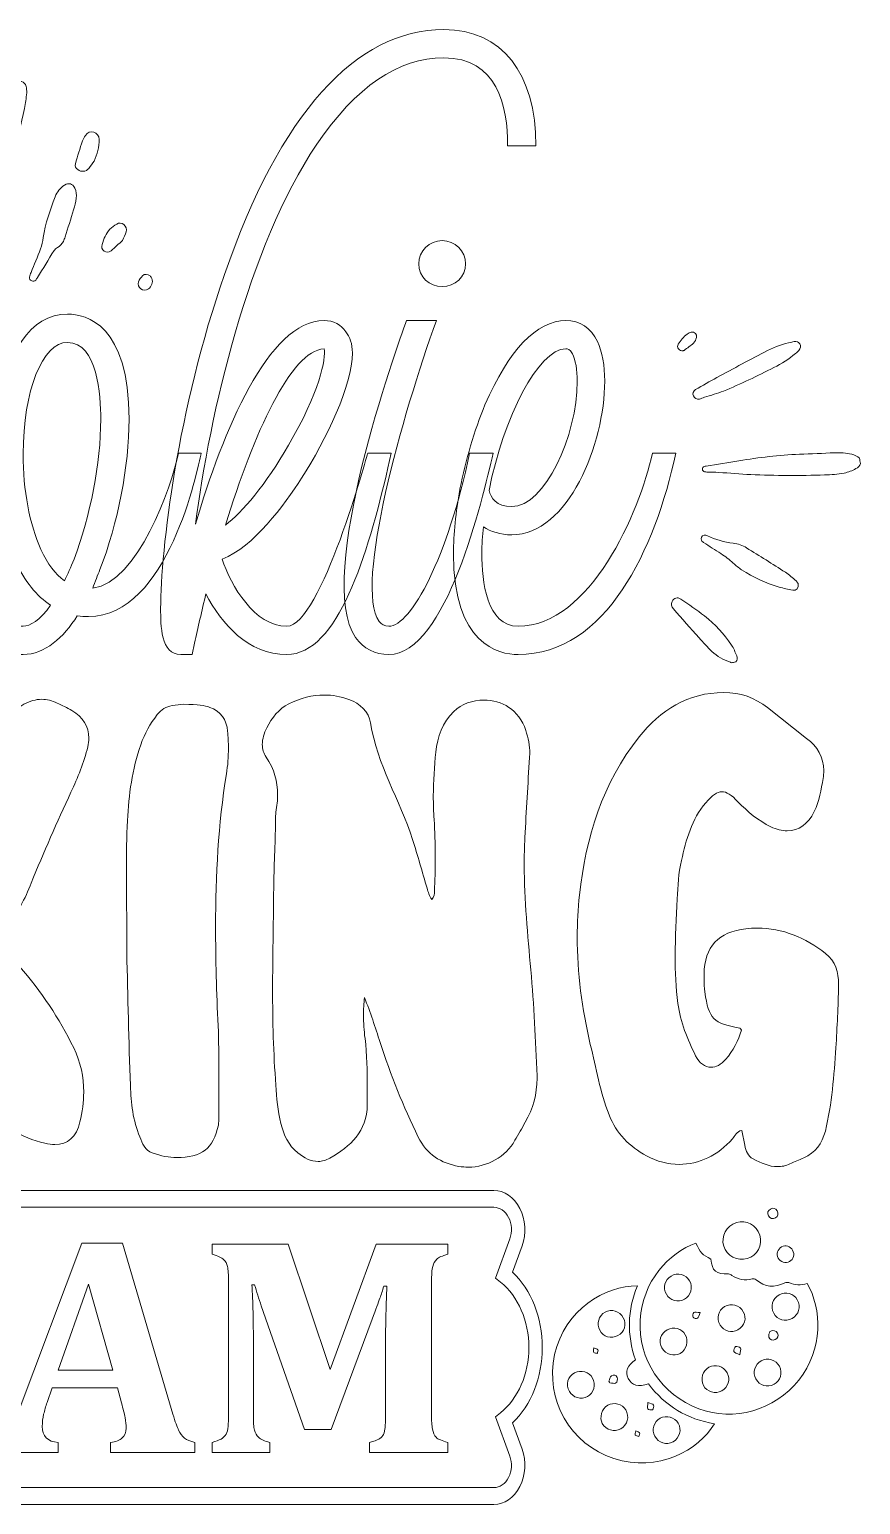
# Model space of a CAD drawing. Header units: inches. Extents: x 77 to 1003, y -951 to -129.
# Drawn here: x 540 to 1003, y -951 to -129 of the extents above; entities that cross this region are included whole.
import ezdxf

# ---------------------------------------------------------------- set-up
doc = ezdxf.new("R2010")
doc.units = ezdxf.units.IN
doc.header["$MEASUREMENT"] = 0
doc.layers.add('Layer 1', color=7, linetype='Continuous')

# ---------------------------------------------------------------- blocks, each defined once
blk = doc.blocks.new('block 4')
at = {"layer": 'Layer 1', "lineweight": 0}
for points, knots in [([(638.19, -443.59), (635.94, -453.05), (633.69, -462.5), (631.89, -471.06), (631.89, -471.06), (630.54, -477.36), (630.54, -477.36), (630.54, -477.36), (624.23, -477.36), (624.23, -477.36), (612.98, -477.36), (612.98, -461.15), (612.98, -451.7), (612.98, -419.28), (622.43, -340.49), (648.55, -265.75), (679.16, -176.61), (721.49, -129.33), (770.56, -129.33), (802.98, -129.33), (821.89, -153.65), (821.89, -194.17), (821.89, -194.17), (806.13, -194.17), (806.13, -194.17), (806.13, -171.65), (800.28, -145.09), (770.56, -145.09), (745.35, -145.09), (721.49, -161.3), (699.87, -193.27), (661.15, -250.9), (640.44, -343.64), (632.34, -404.87), (647.65, -353.1), (672.86, -291.42), (703.93, -291.42), (709.33, -291.42), (713.38, -293.67), (716.08, -297.72), (718.34, -300.42), (719.68, -304.47), (719.68, -309.43), (719.68, -327.43), (705.28, -357.6), (691.32, -379.21), (681.86, -394.07), (664.76, -417.48), (647.2, -424.23), (652.15, -439.09), (665.21, -461.6), (683.22, -461.6), (702.13, -461.6), (728.24, -365.25), (728.24, -365.25), (728.24, -365.25), (741.3, -365.25), (741.3, -365.25), (741.3, -365.25), (739.49, -373.36), (739.49, -373.36), (728.24, -421.98), (711.58, -477.36), (683.22, -477.36), (661.61, -477.36), (646.75, -460.25), (638.19, -443.59)], [0, 0, 0, 0, 1, 1, 1, 2, 2, 2, 3, 3, 3, 4, 4, 4, 5, 5, 5, 6, 6, 6, 7, 7, 7, 8, 8, 8, 9, 9, 9, 10, 10, 10, 11, 11, 11, 12, 12, 12, 13, 13, 13, 14, 14, 14, 15, 15, 15, 16, 16, 16, 17, 17, 17, 18, 18, 18, 19, 19, 19, 20, 20, 20, 21, 21, 21, 22, 22, 22, 22]), ([(756.6, -259.9), (756.6, -252.7), (762.45, -246.84), (769.65, -246.84), (776.86, -246.84), (782.71, -252.7), (782.71, -259.9), (782.71, -267.1), (776.86, -272.51), (769.65, -272.51), (762.45, -272.51), (756.6, -267.1), (756.6, -259.9)], [0, 0, 0, 0, 1, 1, 1, 2, 2, 2, 3, 3, 3, 4, 4, 4, 4]), ([(508.99, -459.35), (504.48, -450.8), (502.23, -438.64), (502.23, -423.78), (502.23, -401.27), (509.89, -352.2), (522.94, -337.79), (527.44, -310.33), (540.05, -287.81), (561.21, -287.81), (571.57, -287.81), (595.43, -293.67), (595.43, -346.34), (595.43, -372.46), (589.12, -404.42), (579.22, -430.09), (577.87, -433.24), (576.52, -436.84), (575.17, -440.44), (600.38, -437.29), (618.84, -384.16), (622.89, -365.25), (622.89, -365.25), (635.5, -365.25), (635.5, -365.25), (633.7, -374.26), (617.04, -456.2), (572.92, -456.2), (570.67, -456.2), (568.87, -456.2), (566.61, -455.75), (558.96, -467.91), (548.6, -477.36), (536.45, -477.36), (524.29, -477.36), (514.39, -471.06), (508.99, -459.35)], [0, 0, 0, 0, 1, 1, 1, 2, 2, 2, 3, 3, 3, 4, 4, 4, 5, 5, 5, 6, 6, 6, 7, 7, 7, 8, 8, 8, 9, 9, 9, 10, 10, 10, 11, 11, 11, 12, 12, 12, 12]), ([(798.02, -365.25), (792.17, -390.92), (771.91, -477.36), (739.94, -477.36), (732.29, -477.36), (725.98, -474.21), (721.48, -467.91), (698.52, -434.59), (744.44, -305.82), (749.84, -291.42), (749.84, -291.42), (766.5, -291.42), (766.5, -291.42), (747.59, -343.19), (720.58, -439.09), (734.54, -458.9), (735.89, -460.7), (737.69, -461.6), (739.94, -461.6), (752.55, -461.6), (772.81, -422.88), (784.96, -365.25), (784.96, -365.25), (798.02, -365.25), (798.02, -365.25)], [0, 0, 0, 0, 1, 1, 1, 2, 2, 2, 3, 3, 3, 4, 4, 4, 5, 5, 5, 6, 6, 6, 7, 7, 7, 8, 8, 8, 8]), ([(775.95, -421.08), (775.95, -410.28), (777.31, -398.12), (779.56, -385.51), (779.56, -385.51), (779.56, -385.51), (779.56, -385.06), (782.71, -369.31), (787.66, -352.65), (793.51, -338.24), (806.57, -308.07), (822.33, -291.42), (838.54, -291.42), (846.19, -291.42), (852.49, -295.47), (856.1, -303.12), (858.8, -308.97), (860.15, -316.18), (860.15, -325.18), (860.15, -359.85), (839.89, -410.73), (808.37, -410.73), (802.07, -410.73), (796.66, -408.93), (792.61, -406.23), (792.16, -411.18), (791.71, -416.13), (791.71, -421.08), (791.71, -436.39), (794.41, -461.6), (811.97, -461.6), (852.04, -461.6), (879.51, -398.12), (886.71, -365.25), (886.71, -365.25), (899.77, -365.25), (899.77, -365.25), (888.06, -418.83), (861.05, -477.36), (811.97, -477.36), (801.17, -477.36), (775.95, -471.96), (775.95, -421.08)], [0, 0, 0, 0, 1, 1, 1, 2, 2, 2, 3, 3, 3, 4, 4, 4, 5, 5, 5, 6, 6, 6, 7, 7, 7, 8, 8, 8, 9, 9, 9, 10, 10, 10, 11, 11, 11, 12, 12, 12, 13, 13, 13, 14, 14, 14, 14]), ([(536.45, -365.7), (536.45, -385.96), (540.05, -404.87), (546.35, -418.83), (549.96, -426.94), (554.46, -432.79), (559.41, -436.39), (561.21, -432.79), (563.01, -428.74), (564.81, -424.23), (573.82, -400.37), (579.67, -370.66), (579.67, -346.34), (579.67, -333.29), (577.87, -303.57), (561.21, -303.57), (547.25, -303.57), (536.45, -330.59), (536.45, -365.7)], [0, 0, 0, 0, 1, 1, 1, 2, 2, 2, 3, 3, 3, 4, 4, 4, 5, 5, 5, 6, 6, 6, 6]), ([(649, -405.32), (658.45, -398.12), (671.51, -382.81), (684.12, -360.75), (701.23, -331.94), (705.28, -312.13), (703.93, -307.17), (685.47, -308.07), (664.76, -354.45), (649, -405.32)], [0, 0, 0, 0, 1, 1, 1, 2, 2, 2, 3, 3, 3, 3]), ([(808.37, -394.97), (826.83, -394.97), (844.84, -355.8), (844.84, -325.18), (844.84, -318.88), (843.94, -313.48), (842.14, -309.88), (840.79, -307.17), (839.44, -307.17), (838.54, -307.17), (823.23, -307.17), (803.87, -345.44), (795.76, -385.96), (796.66, -390.02), (799.82, -394.97), (808.37, -394.97)], [0, 0, 0, 0, 1, 1, 1, 2, 2, 2, 3, 3, 3, 4, 4, 4, 5, 5, 5, 5]), ([(522.04, -451.25), (526.09, -460.7), (531.95, -461.6), (536.45, -461.6), (540.05, -461.6), (545.9, -458.45), (551.76, -449.9), (544.1, -444.95), (537.35, -436.39), (531.95, -425.58), (526.99, -414.78), (523.39, -401.27), (522.04, -386.87), (517.54, -409.38), (515.29, -435.94), (522.04, -451.25)], [0, 0, 0, 0, 1, 1, 1, 2, 2, 2, 3, 3, 3, 4, 4, 4, 5, 5, 5, 5])]:
    blk.add_open_spline(points, degree=3, knots=knots, dxfattribs=at)
blk = doc.blocks.new('block 6')
at = {"layer": 'Layer 1', "lineweight": 0}
for points, knots in [([(779, -762.4), (768.94, -760.59), (761.11, -755.84), (756.36, -746.05), (748.12, -729), (740.99, -711.53), (735.12, -693.36), (732.46, -684.97), (729.67, -676.59), (726.45, -668.34), (726.03, -671.7), (725.89, -674.91), (725.89, -678.13), (725.89, -682.46), (726.17, -686.79), (726.73, -691.12), (727.85, -700.21), (727.99, -709.15), (727.99, -718.24), (727.99, -718.24), (727.99, -728.02), (727.99, -728.02), (727.85, -742.98), (718.63, -751.22), (707.17, -757.79), (705.07, -759.05), (702.83, -759.61), (700.74, -759.61), (696.68, -759.61), (692.77, -757.65), (689.28, -754.86), (684.1, -750.66), (681.45, -744.79), (679.91, -738.5), (677.95, -731.52), (677.67, -724.25), (677.12, -717.12), (675.72, -699.37), (675.3, -681.62), (675.3, -663.73), (675.3, -645.98), (675.72, -628.09), (675.86, -610.34), (676, -597.76), (676.56, -585.32), (676.98, -572.75), (676.98, -572.75), (676.98, -568.27), (676.98, -568.27), (676.98, -568.27), (677.12, -565.06), (677.12, -565.06), (677.67, -561.7), (678.1, -558.49), (678.1, -555.41), (678.1, -548.15), (676.28, -541.16), (671.67, -534.45), (670.27, -532.36), (669.57, -529.98), (669.57, -527.46), (669.57, -524.39), (670.55, -521.17), (672.09, -518.24), (674.88, -512.65), (678.8, -507.62), (684.38, -504.82), (690.81, -501.61), (697.38, -499.93), (704.09, -499.93), (708.56, -499.93), (713.17, -500.63), (717.79, -502.45), (724.08, -504.68), (728.83, -509.15), (729.81, -515.44), (733.44, -538.65), (746.16, -558.35), (753.15, -580.29), (756.08, -589.24), (758.6, -598.46), (761.25, -607.55), (761.95, -609.64), (762.51, -611.74), (763.91, -613.84), (765.31, -612.3), (765.45, -610.62), (765.45, -608.94), (765.45, -608.94), (765.45, -606.85), (765.45, -606.85), (765.73, -600.98), (765.87, -595.11), (765.87, -589.1), (765.87, -582.53), (765.59, -575.96), (765.17, -569.25), (764.89, -564.92), (764.75, -560.59), (764.75, -556.11), (764.75, -548.01), (765.31, -539.76), (766.15, -531.66), (767.12, -523.13), (769.78, -515.3), (776.21, -509.01), (780.4, -504.96), (786.55, -502.73), (792.98, -502.73), (802.62, -502.73), (812.55, -507.9), (816.18, -519.64), (817.58, -523.83), (818.42, -528.16), (818.42, -532.5), (818.42, -532.5), (818.28, -534.73), (818.28, -534.73), (817.44, -549.68), (816.46, -564.5), (815.76, -579.31), (815.48, -584.49), (815.34, -589.52), (815.34, -594.55), (815.34, -614.12), (817.3, -633.54), (818.98, -652.97), (820.79, -672.54), (821.63, -692.24), (822.47, -711.95), (822.47, -711.95), (822.47, -713.35), (822.47, -713.35), (822.47, -722.01), (820.23, -730.26), (815.9, -737.81), (814.08, -741.16), (812.13, -744.51), (810.17, -747.87), (805, -757.09), (794.8, -762.82), (784.18, -762.82), (782.5, -762.82), (780.82, -762.68), (779, -762.4)], [0, 0, 0, 0, 1, 1, 1, 2, 2, 2, 3, 3, 3, 4, 4, 4, 5, 5, 5, 6, 6, 6, 7, 7, 7, 8, 8, 8, 9, 9, 9, 10, 10, 10, 11, 11, 11, 12, 12, 12, 13, 13, 13, 14, 14, 14, 15, 15, 15, 16, 16, 16, 17, 17, 17, 18, 18, 18, 19, 19, 19, 20, 20, 20, 21, 21, 21, 22, 22, 22, 23, 23, 23, 24, 24, 24, 25, 25, 25, 26, 26, 26, 27, 27, 27, 28, 28, 28, 29, 29, 29, 30, 30, 30, 31, 31, 31, 32, 32, 32, 33, 33, 33, 34, 34, 34, 35, 35, 35, 36, 36, 36, 37, 37, 37, 38, 38, 38, 39, 39, 39, 40, 40, 40, 41, 41, 41, 42, 42, 42, 43, 43, 43, 44, 44, 44, 45, 45, 45, 46, 46, 46, 47, 47, 47, 48, 48, 48, 48]), ([(942.68, -758.21), (939.89, -756.81), (938.63, -753.74), (938.07, -750.66), (938.07, -750.66), (936.39, -742.42), (936.39, -742.42), (933.46, -742.84), (932.76, -745.35), (931.22, -747.03), (923.4, -756.26), (912.63, -761.28), (901.59, -761.28), (895.44, -761.28), (889.29, -759.75), (883.42, -756.53), (873.92, -751.36), (866.65, -744.1), (862.6, -733.75), (857.57, -721.03), (855.33, -707.62), (852.12, -694.48), (847.51, -674.63), (844.85, -654.65), (844.85, -634.52), (844.85, -626.83), (845.27, -619.01), (846.11, -611.32), (849.6, -579.17), (858.83, -548.99), (879.23, -523.27), (891.11, -508.32), (906.48, -498.53), (926.47, -498.53), (935.55, -498.53), (943.66, -501.33), (950.79, -506.92), (950.79, -506.92), (972.45, -524.11), (972.45, -524.11), (978.46, -528.58), (982.1, -534.59), (982.1, -542), (982.1, -543.39), (981.96, -544.79), (981.68, -546.33), (980.56, -552.62), (979.72, -558.91), (976.79, -564.78), (973.29, -571.91), (968.12, -575.54), (961.69, -575.54), (958.9, -575.54), (955.82, -574.84), (952.61, -573.3), (945.48, -569.81), (939.75, -564.92), (934.3, -559.33), (930.66, -555.55), (928.01, -553.74), (925.35, -553.74), (922.7, -553.74), (920.04, -555.69), (916.41, -559.89), (908.44, -569.11), (905.51, -580.57), (902.85, -592.03), (901.17, -599.16), (900.89, -606.29), (900.47, -613.42), (899.91, -624.04), (899.36, -634.66), (899.36, -645.28), (899.36, -654.09), (899.77, -662.89), (900.89, -671.7), (902.29, -682.04), (906.2, -691.54), (910.68, -700.77), (912.77, -704.96), (915.99, -707.2), (919.34, -707.2), (922, -707.2), (924.93, -705.8), (927.45, -702.86), (931.78, -697.97), (934.44, -692.24), (936.25, -686.51), (935.55, -685.81), (935.55, -685.39), (935.28, -685.39), (920.46, -682.6), (918.22, -680.5), (915.85, -665.27), (915.57, -662.89), (915.43, -660.38), (915.43, -657.86), (915.43, -657.86), (915.43, -655.34), (915.43, -655.34), (915.71, -640.11), (923.54, -631.73), (938.77, -630.05), (940.87, -629.77), (942.96, -629.77), (945.06, -629.77), (959.18, -629.77), (971.75, -634.94), (983.08, -643.89), (988.53, -648.08), (990.34, -654.37), (990.34, -661.07), (990.34, -661.07), (990.34, -661.77), (990.34, -661.77), (990.06, -673.23), (989.5, -684.83), (988.81, -696.3), (987.69, -711.81), (986.71, -727.46), (982.94, -742.7), (981.12, -749.83), (977.48, -754.72), (970.92, -757.65), (968.4, -758.77), (965.74, -759.75), (963.23, -761), (960.85, -762.13), (958.62, -762.54), (956.38, -762.54), (951.63, -762.54), (947.16, -760.45), (942.68, -758.21)], [0, 0, 0, 0, 1, 1, 1, 2, 2, 2, 3, 3, 3, 4, 4, 4, 5, 5, 5, 6, 6, 6, 7, 7, 7, 8, 8, 8, 9, 9, 9, 10, 10, 10, 11, 11, 11, 12, 12, 12, 13, 13, 13, 14, 14, 14, 15, 15, 15, 16, 16, 16, 17, 17, 17, 18, 18, 18, 19, 19, 19, 20, 20, 20, 21, 21, 21, 22, 22, 22, 23, 23, 23, 24, 24, 24, 25, 25, 25, 26, 26, 26, 27, 27, 27, 28, 28, 28, 29, 29, 29, 30, 30, 30, 31, 31, 31, 32, 32, 32, 33, 33, 33, 34, 34, 34, 35, 35, 35, 36, 36, 36, 37, 37, 37, 38, 38, 38, 39, 39, 39, 40, 40, 40, 41, 41, 41, 42, 42, 42, 43, 43, 43, 44, 44, 44, 44]), ([(461.44, -763.94), (454.45, -762.54), (449.42, -758.77), (447.04, -751.78), (443.41, -740.88), (442.71, -729.56), (441.87, -718.38), (440.2, -695.88), (439.64, -673.37), (436.56, -651.01), (436.28, -648.5), (436.14, -645.84), (436.14, -643.19), (436.14, -639.41), (436.42, -635.5), (436.42, -631.73), (436.56, -606.71), (436.7, -581.55), (437.26, -556.39), (437.4, -544.09), (440.2, -532.08), (444.95, -520.62), (449, -510.83), (458.64, -506.5), (467.87, -506.5), (475.28, -506.5), (482.54, -509.29), (486.32, -514.05), (489.95, -518.52), (491.49, -523.27), (491.49, -528.86), (491.35, -543.95), (491.35, -559.05), (490.09, -574.14), (490.09, -574.14), (489.95, -576.66), (489.95, -576.66), (489.95, -577.78), (490.09, -578.76), (490.65, -580.15), (494.7, -574.14), (497.08, -567.71), (499.87, -561.7), (505.19, -550.24), (510.08, -538.78), (515.39, -527.32), (519.86, -517.4), (527.69, -510.41), (536.91, -505.1), (540.27, -503.28), (543.48, -502.31), (546.84, -502.31), (549.63, -502.31), (552.56, -503), (555.36, -504.4), (558.15, -505.8), (560.95, -506.92), (563.6, -508.46), (569.75, -512.23), (572.97, -517.54), (572.97, -523.97), (572.97, -525.51), (572.83, -527.04), (572.41, -528.72), (570.45, -537.52), (566.82, -545.91), (563.05, -554.02), (555.36, -570.65), (547.81, -587.56), (540.97, -604.61), (537.47, -613.28), (533.7, -621.66), (526.15, -627.67), (524.33, -629.21), (523.49, -631.03), (523.49, -632.84), (523.49, -634.24), (524.05, -635.78), (524.75, -637.32), (527.27, -642.49), (530.62, -646.82), (534.4, -651.15), (546.56, -664.85), (556.62, -679.94), (564.58, -696.44), (568.5, -704.4), (570.17, -712.65), (570.17, -721.03), (570.17, -726.49), (569.47, -732.08), (568.08, -737.67), (566.12, -746.05), (561.37, -750.25), (554.1, -750.25), (552.42, -750.25), (550.61, -749.97), (548.51, -749.55), (535.37, -746.33), (524.19, -740.04), (517.34, -727.74), (508.26, -711.95), (499.18, -696.16), (490.23, -680.36), (490.23, -680.36), (488, -676.73), (488, -676.73), (487.44, -679.66), (487.16, -682.46), (487.16, -685.25), (487.16, -688.33), (487.44, -691.26), (487.86, -694.2), (489.95, -709.15), (491.77, -724.11), (492.19, -739.34), (492.19, -739.34), (492.19, -739.9), (492.19, -739.9), (492.19, -752.9), (478.77, -764.36), (465.77, -764.36), (464.38, -764.36), (462.84, -764.22), (461.44, -763.94)], [0, 0, 0, 0, 1, 1, 1, 2, 2, 2, 3, 3, 3, 4, 4, 4, 5, 5, 5, 6, 6, 6, 7, 7, 7, 8, 8, 8, 9, 9, 9, 10, 10, 10, 11, 11, 11, 12, 12, 12, 13, 13, 13, 14, 14, 14, 15, 15, 15, 16, 16, 16, 17, 17, 17, 18, 18, 18, 19, 19, 19, 20, 20, 20, 21, 21, 21, 22, 22, 22, 23, 23, 23, 24, 24, 24, 25, 25, 25, 26, 26, 26, 27, 27, 27, 28, 28, 28, 29, 29, 29, 30, 30, 30, 31, 31, 31, 32, 32, 32, 33, 33, 33, 34, 34, 34, 35, 35, 35, 36, 36, 36, 37, 37, 37, 38, 38, 38, 39, 39, 39, 40, 40, 40, 41, 41, 41, 41]), ([(608.21, -754.86), (604.43, -753.46), (602.76, -749.55), (601.36, -745.91), (597.58, -736.83), (596.47, -727.04), (596.19, -717.4), (595.21, -692.52), (594.79, -667.64), (594.09, -643.47), (594.09, -643.47), (593.95, -597.48), (593.95, -597.48), (593.95, -588.26), (594.09, -579.03), (594.51, -569.81), (595.21, -555.41), (597.16, -541.3), (601.92, -527.6), (604.15, -521.45), (607.09, -515.86), (611.14, -510.83), (613.38, -508.04), (616.03, -506.36), (619.39, -505.8), (621.62, -505.38), (623.72, -505.1), (625.82, -505.1), (634.06, -505.1), (637.27, -505.66), (640.35, -506.78), (646.36, -508.88), (649.71, -513.63), (650.27, -520.06), (650.55, -523.13), (650.69, -526.35), (650.69, -529.42), (650.69, -534.31), (650.41, -539.2), (649.57, -543.81), (645.1, -572.05), (643.56, -600.42), (643.56, -628.79), (643.56, -647.24), (644.12, -665.69), (644.96, -684.14), (645.38, -692.52), (645.38, -701.05), (645.38, -709.43), (645.38, -709.43), (645.38, -734.87), (645.38, -734.87), (645.38, -736.41), (645.38, -738.09), (645.1, -739.48), (642.31, -752.48), (635.88, -757.51), (621.76, -757.51), (617.85, -757.51), (613.24, -756.53), (608.21, -754.86)], [0, 0, 0, 0, 1, 1, 1, 2, 2, 2, 3, 3, 3, 4, 4, 4, 5, 5, 5, 6, 6, 6, 7, 7, 7, 8, 8, 8, 9, 9, 9, 10, 10, 10, 11, 11, 11, 12, 12, 12, 13, 13, 13, 14, 14, 14, 15, 15, 15, 16, 16, 16, 17, 17, 17, 18, 18, 18, 19, 19, 19, 20, 20, 20, 20])]:
    blk.add_open_spline(points, degree=3, knots=knots, dxfattribs=at)
blk = doc.blocks.new('block 7')
at = {"layer": 'Layer 1', "lineweight": 0}
blk.add_lwpolyline([(555.86, -875.82), (586.44, -875.82), (572.85, -827.99), (555.86, -875.82)], dxfattribs=at)
for points, knots in [([(342.1, -921.7), (342.1, -921.7), (342.1, -916.09), (342.1, -916.09), (344.48, -915.7), (346.36, -915.17), (347.75, -914.52), (349.13, -913.87), (350.17, -912.95), (350.85, -911.76), (351.53, -910.57), (351.95, -909.05), (352.12, -907.21), (352.29, -905.37), (352.38, -903.09), (352.38, -900.38), (352.38, -900.38), (352.38, -815.67), (352.38, -815.67), (352.38, -815.67), (345.49, -815.67), (345.49, -815.67), (342.1, -815.67), (339.49, -816.07), (337.68, -816.86), (335.86, -817.65), (334.29, -818.9), (332.96, -820.6), (331.63, -822.3), (330.49, -824.58), (329.52, -827.44), (328.56, -830.3), (327.77, -833), (327.14, -835.55), (327.14, -835.55), (315.5, -835.55), (315.5, -835.55), (315.5, -835.55), (315.5, -805.73), (315.5, -805.73), (315.5, -805.73), (415.5, -805.73), (415.5, -805.73), (415.5, -805.73), (415.5, -835.55), (415.5, -835.55), (415.5, -835.55), (403.86, -835.55), (403.86, -835.55), (402.79, -831.7), (401.94, -828.87), (401.31, -827.05), (400.69, -825.24), (400, -823.7), (399.23, -822.42), (398.47, -821.15), (397.66, -820.09), (396.81, -819.24), (395.96, -818.39), (395.05, -817.71), (394.09, -817.2), (393.13, -816.69), (391.93, -816.31), (390.48, -816.05), (389.04, -815.8), (387.15, -815.67), (384.83, -815.67), (384.83, -815.67), (378.71, -815.67), (378.71, -815.67), (378.71, -815.67), (378.71, -900.38), (378.71, -900.38), (378.71, -903.38), (378.8, -905.66), (378.97, -907.21), (379.14, -908.77), (379.45, -910.03), (379.9, -910.99), (380.36, -911.96), (380.91, -912.74), (381.56, -913.33), (382.21, -913.93), (383.12, -914.46), (384.28, -914.94), (385.44, -915.43), (387.01, -915.81), (389, -916.09), (389, -916.09), (389, -921.7), (389, -921.7), (389, -921.7), (342.1, -921.7), (342.1, -921.7)], [0, 0, 0, 0, 1, 1, 1, 2, 2, 2, 3, 3, 3, 4, 4, 4, 5, 5, 5, 6, 6, 6, 7, 7, 7, 8, 8, 8, 9, 9, 9, 10, 10, 10, 11, 11, 11, 12, 12, 12, 13, 13, 13, 14, 14, 14, 15, 15, 15, 16, 16, 16, 17, 17, 17, 18, 18, 18, 19, 19, 19, 20, 20, 20, 21, 21, 21, 22, 22, 22, 23, 23, 23, 24, 24, 24, 25, 25, 25, 26, 26, 26, 27, 27, 27, 28, 28, 28, 29, 29, 29, 30, 30, 30, 31, 31, 31, 31]), ([(513.55, -805.73), (513.55, -805.73), (513.55, -832.75), (513.55, -832.75), (513.55, -832.75), (501.91, -832.75), (501.91, -832.75), (500.04, -827.37), (498.45, -823.73), (497.15, -821.83), (495.85, -819.93), (494.29, -818.43), (492.48, -817.33), (490.66, -816.22), (487.58, -815.67), (483.22, -815.67), (483.22, -815.67), (464.69, -815.67), (464.69, -815.67), (464.69, -815.67), (464.69, -856.45), (464.69, -856.45), (464.69, -856.45), (475.91, -856.45), (475.91, -856.45), (478.4, -856.45), (480.35, -856.1), (481.77, -855.39), (483.19, -854.68), (484.36, -853.51), (485.3, -851.86), (486.23, -850.22), (487.12, -847.67), (487.97, -844.22), (487.97, -844.22), (497.57, -844.22), (497.57, -844.22), (497.57, -844.22), (497.57, -878.71), (497.57, -878.71), (497.57, -878.71), (487.97, -878.71), (487.97, -878.71), (487.18, -875.43), (486.3, -872.92), (485.34, -871.19), (484.38, -869.46), (483.23, -868.23), (481.9, -867.49), (480.57, -866.76), (478.57, -866.39), (475.91, -866.39), (475.91, -866.39), (464.69, -866.39), (464.69, -866.39), (464.69, -866.39), (464.69, -911.76), (464.69, -911.76), (464.69, -911.76), (483.13, -911.76), (483.13, -911.76), (485.11, -911.76), (486.78, -911.63), (488.14, -911.38), (489.5, -911.12), (490.72, -910.68), (491.8, -910.06), (492.87, -909.44), (493.9, -908.59), (494.9, -907.51), (495.89, -906.44), (496.77, -905.27), (497.53, -904.03), (498.3, -902.78), (499.1, -901.14), (499.95, -899.1), (500.8, -897.06), (501.74, -894.26), (502.76, -890.69), (502.76, -890.69), (514.4, -890.69), (514.4, -890.69), (514.4, -890.69), (512.78, -921.7), (512.78, -921.7), (512.78, -921.7), (429.27, -921.7), (429.27, -921.7), (429.27, -921.7), (429.27, -916.09), (429.27, -916.09), (431.36, -915.53), (433.02, -914.92), (434.23, -914.27), (435.45, -913.62), (436.36, -912.71), (436.95, -911.55), (437.55, -910.39), (437.93, -908.91), (438.1, -907.13), (438.27, -905.34), (438.36, -903.09), (438.36, -900.38), (438.36, -900.38), (438.36, -827.14), (438.36, -827.14), (438.36, -824.48), (438.28, -822.24), (438.14, -820.43), (438, -818.61), (437.63, -817.14), (437.04, -816.01), (436.44, -814.88), (435.54, -813.96), (434.32, -813.25), (433.1, -812.54), (431.42, -811.9), (429.27, -811.34), (429.27, -811.34), (429.27, -805.73), (429.27, -805.73), (429.27, -805.73), (513.55, -805.73), (513.55, -805.73)], [0, 0, 0, 0, 1, 1, 1, 2, 2, 2, 3, 3, 3, 4, 4, 4, 5, 5, 5, 6, 6, 6, 7, 7, 7, 8, 8, 8, 9, 9, 9, 10, 10, 10, 11, 11, 11, 12, 12, 12, 13, 13, 13, 14, 14, 14, 15, 15, 15, 16, 16, 16, 17, 17, 17, 18, 18, 18, 19, 19, 19, 20, 20, 20, 21, 21, 21, 22, 22, 22, 23, 23, 23, 24, 24, 24, 25, 25, 25, 26, 26, 26, 27, 27, 27, 28, 28, 28, 29, 29, 29, 30, 30, 30, 31, 31, 31, 32, 32, 32, 33, 33, 33, 34, 34, 34, 35, 35, 35, 36, 36, 36, 37, 37, 37, 38, 38, 38, 39, 39, 39, 40, 40, 40, 41, 41, 41, 41]), ([(588.91, -885.76), (588.91, -885.76), (552.63, -885.76), (552.63, -885.76), (552.63, -885.76), (549.82, -893.83), (549.82, -893.83), (549.03, -896.1), (548.38, -898.29), (547.87, -900.42), (547.36, -902.54), (547.11, -904.79), (547.11, -907.17), (547.11, -912.72), (550.05, -915.7), (555.94, -916.09), (555.94, -916.09), (555.94, -921.7), (555.94, -921.7), (555.94, -921.7), (519.66, -921.7), (519.66, -921.7), (519.66, -921.7), (519.66, -916.09), (519.66, -916.09), (521.76, -915.87), (523.6, -915.13), (525.19, -913.88), (526.77, -912.64), (528.22, -910.94), (529.52, -908.79), (530.82, -906.63), (532.21, -903.55), (533.68, -899.53), (533.68, -899.53), (569.11, -805.13), (569.11, -805.13), (569.11, -805.13), (591.8, -805.13), (591.8, -805.13), (591.8, -805.13), (619.83, -900.29), (619.83, -900.29), (621.08, -904.54), (622.13, -907.55), (622.97, -909.34), (623.83, -911.12), (624.93, -912.57), (626.29, -913.67), (627.65, -914.78), (629.54, -915.58), (631.98, -916.09), (631.98, -916.09), (631.98, -921.7), (631.98, -921.7), (631.98, -921.7), (585.08, -921.7), (585.08, -921.7), (585.08, -921.7), (585.08, -916.09), (585.08, -916.09), (588.03, -915.75), (590.21, -914.93), (591.62, -913.63), (593.04, -912.33), (593.75, -910.49), (593.75, -908.11), (593.75, -906.35), (593.55, -904.4), (593.15, -902.24), (592.76, -900.09), (592.1, -897.37), (591.2, -894.09), (591.2, -894.09), (588.91, -885.76), (588.91, -885.76)], [0, 0, 0, 0, 1, 1, 1, 2, 2, 2, 3, 3, 3, 4, 4, 4, 5, 5, 5, 6, 6, 6, 7, 7, 7, 8, 8, 8, 9, 9, 9, 10, 10, 10, 11, 11, 11, 12, 12, 12, 13, 13, 13, 14, 14, 14, 15, 15, 15, 16, 16, 16, 17, 17, 17, 18, 18, 18, 19, 19, 19, 20, 20, 20, 21, 21, 21, 22, 22, 22, 23, 23, 23, 24, 24, 24, 25, 25, 25, 25]), ([(772.76, -811.34), (769.76, -812.18), (767.72, -813.11), (766.64, -814.1), (765.57, -815.09), (764.82, -816.42), (764.39, -818.09), (763.97, -819.76), (763.75, -822.72), (763.75, -826.97), (763.75, -826.97), (763.75, -900.46), (763.75, -900.46), (763.75, -903.92), (763.93, -906.65), (764.27, -908.66), (764.61, -910.67), (765.3, -912.2), (766.35, -913.25), (767.39, -914.3), (769.53, -915.24), (772.76, -916.09), (772.76, -916.09), (772.76, -921.7), (772.76, -921.7), (772.76, -921.7), (729.17, -921.7), (729.17, -921.7), (729.17, -921.7), (729.17, -916.09), (729.17, -916.09), (731.67, -915.41), (733.4, -914.82), (734.36, -914.31), (735.32, -913.8), (736.07, -913.13), (736.61, -912.31), (737.15, -911.49), (737.55, -910.25), (737.8, -908.57), (738.05, -906.9), (738.18, -904.14), (738.18, -900.29), (738.18, -900.29), (738.18, -858.66), (738.18, -858.66), (738.18, -854.07), (738.27, -848.66), (738.44, -842.43), (738.61, -836.2), (738.78, -831.78), (738.95, -829.18), (738.95, -829.18), (737.16, -829.18), (737.16, -829.18), (736.48, -831.44), (735.76, -833.67), (735, -835.85), (734.23, -838.03), (732.8, -841.92), (730.71, -847.53), (730.71, -847.53), (707.94, -908.87), (707.94, -908.87), (707.94, -908.87), (692.98, -908.87), (692.98, -908.87), (692.98, -908.87), (669.02, -839.97), (669.02, -839.97), (667.61, -836.06), (666.36, -832.18), (665.29, -828.33), (665.29, -828.33), (663.76, -828.33), (663.76, -828.33), (664.32, -837.67), (664.61, -848.72), (664.61, -861.46), (664.61, -861.46), (664.61, -900.54), (664.61, -900.54), (664.61, -904.74), (664.8, -907.65), (665.2, -909.29), (665.6, -910.94), (666.39, -912.3), (667.58, -913.37), (668.77, -914.45), (670.84, -915.36), (673.78, -916.09), (673.78, -916.09), (673.78, -921.7), (673.78, -921.7), (673.78, -921.7), (641.67, -921.7), (641.67, -921.7), (641.67, -921.7), (641.67, -916.09), (641.67, -916.09), (643.76, -915.53), (645.42, -914.9), (646.64, -914.22), (647.85, -913.54), (648.77, -912.64), (649.4, -911.5), (650.02, -910.37), (650.4, -908.93), (650.55, -907.17), (650.69, -905.42), (650.76, -903.18), (650.76, -900.46), (650.76, -900.46), (650.76, -826.97), (650.76, -826.97), (650.76, -822.66), (650.57, -819.72), (650.21, -818.13), (649.84, -816.55), (649.11, -815.25), (648.04, -814.23), (646.96, -813.2), (644.84, -812.24), (641.67, -811.34), (641.67, -811.34), (641.67, -805.73), (641.67, -805.73), (641.67, -805.73), (683.89, -805.73), (683.89, -805.73), (683.89, -805.73), (707.43, -875.48), (707.43, -875.48), (707.43, -875.48), (732.92, -805.73), (732.92, -805.73), (732.92, -805.73), (772.76, -805.73), (772.76, -805.73), (772.76, -805.73), (772.76, -811.34), (772.76, -811.34)], [0, 0, 0, 0, 1, 1, 1, 2, 2, 2, 3, 3, 3, 4, 4, 4, 5, 5, 5, 6, 6, 6, 7, 7, 7, 8, 8, 8, 9, 9, 9, 10, 10, 10, 11, 11, 11, 12, 12, 12, 13, 13, 13, 14, 14, 14, 15, 15, 15, 16, 16, 16, 17, 17, 17, 18, 18, 18, 19, 19, 19, 20, 20, 20, 21, 21, 21, 22, 22, 22, 23, 23, 23, 24, 24, 24, 25, 25, 25, 26, 26, 26, 27, 27, 27, 28, 28, 28, 29, 29, 29, 30, 30, 30, 31, 31, 31, 32, 32, 32, 33, 33, 33, 34, 34, 34, 35, 35, 35, 36, 36, 36, 37, 37, 37, 38, 38, 38, 39, 39, 39, 40, 40, 40, 41, 41, 41, 42, 42, 42, 43, 43, 43, 44, 44, 44, 45, 45, 45, 46, 46, 46, 47, 47, 47, 47])]:
    blk.add_open_spline(points, degree=3, knots=knots, dxfattribs=at)
blk = doc.blocks.new('block 9')
at = {"layer": 'Layer 1', "lineweight": 0}
for points, knots in [([(798.41, -950.67), (798.41, -950.67), (292.91, -950.67), (292.91, -950.67), (287.18, -950.67), (281.85, -947.09), (278.63, -941.11), (275.41, -935.12), (274.76, -927.53), (276.87, -920.81), (276.87, -920.81), (281.85, -905.01), (281.85, -905.01), (271.57, -895.06), (265.52, -879.7), (265.52, -863.21), (265.52, -846.72), (271.57, -831.37), (281.85, -821.42), (281.85, -821.42), (276.87, -805.62), (276.87, -805.62), (274.76, -798.89), (275.41, -791.31), (278.63, -785.32), (281.85, -779.34), (287.18, -775.76), (292.91, -775.76), (292.91, -775.76), (798.41, -775.76), (798.41, -775.76), (804.3, -775.76), (809.72, -779.5), (812.92, -785.76), (816.11, -792.02), (816.56, -799.8), (814.12, -806.58), (814.12, -806.58), (808.84, -821.23), (808.84, -821.23), (819.25, -831.17), (825.38, -846.58), (825.38, -863.21), (825.38, -879.85), (819.25, -895.26), (808.84, -905.2), (808.84, -905.2), (814.12, -919.85), (814.12, -919.85), (816.56, -926.63), (816.11, -934.41), (812.92, -940.67), (809.72, -946.93), (804.3, -950.67), (798.41, -950.67)], [0, 0, 0, 0, 1, 1, 1, 2, 2, 2, 3, 3, 3, 4, 4, 4, 5, 5, 5, 6, 6, 6, 7, 7, 7, 8, 8, 8, 9, 9, 9, 10, 10, 10, 11, 11, 11, 12, 12, 12, 13, 13, 13, 14, 14, 14, 15, 15, 15, 16, 16, 16, 17, 17, 17, 18, 18, 18, 18]), ([(292.91, -785.19), (289.61, -785.19), (286.66, -787.17), (284.81, -790.61), (282.95, -794.06), (282.59, -798.26), (283.81, -802.13), (283.81, -802.13), (291, -824.95), (291, -824.95), (291, -824.95), (288.45, -827.06), (288.45, -827.06), (278.77, -835.09), (272.98, -848.61), (272.98, -863.21), (272.98, -877.81), (278.77, -891.33), (288.45, -899.37), (288.45, -899.37), (291, -901.48), (291, -901.48), (291, -901.48), (283.81, -924.3), (283.81, -924.3), (282.59, -928.17), (282.95, -932.37), (284.81, -935.81), (286.66, -939.26), (289.61, -941.24), (292.91, -941.24), (292.91, -941.24), (798.41, -941.24), (798.41, -941.24), (801.8, -941.24), (804.8, -939.17), (806.64, -935.57), (808.48, -931.96), (808.73, -927.65), (807.32, -923.75), (807.32, -923.75), (799.43, -901.82), (799.43, -901.82), (799.43, -901.82), (802.14, -899.61), (802.14, -899.61), (812.02, -891.6), (817.91, -878), (817.91, -863.21), (817.91, -848.43), (812.02, -834.82), (802.14, -826.81), (802.14, -826.81), (799.43, -824.61), (799.43, -824.61), (799.43, -824.61), (807.32, -802.68), (807.32, -802.68), (808.73, -798.77), (808.48, -794.47), (806.64, -790.86), (804.8, -787.26), (801.8, -785.19), (798.41, -785.19), (798.41, -785.19), (292.91, -785.19), (292.91, -785.19)], [0, 0, 0, 0, 1, 1, 1, 2, 2, 2, 3, 3, 3, 4, 4, 4, 5, 5, 5, 6, 6, 6, 7, 7, 7, 8, 8, 8, 9, 9, 9, 10, 10, 10, 11, 11, 11, 12, 12, 12, 13, 13, 13, 14, 14, 14, 15, 15, 15, 16, 16, 16, 17, 17, 17, 18, 18, 18, 19, 19, 19, 20, 20, 20, 21, 21, 21, 22, 22, 22, 22])]:
    blk.add_open_spline(points, degree=3, knots=knots, dxfattribs=at)
blk = doc.blocks.new('block 8')
at = {"layer": 'Layer 1'}
blk.add_blockref('block 9', (0, 0), dxfattribs=at)
blk = doc.blocks.new('block 11')
at = {"layer": 'Layer 1', "lineweight": 0}
for points, knots in [([(972.76, -827.58), (981.13, -841.77), (981.84, -864.23), (968.19, -881.35), (954.72, -898.26), (931.98, -904.73), (912.45, -897.34), (891.65, -889.47), (878.67, -869.79), (879.91, -847.97), (881.14, -826.29), (895.81, -810.59), (910.83, -805.06), (913.3, -810.36), (914.61, -811.75), (919.3, -814.05), (919.75, -820.48), (922.22, -822.54), (929.05, -822.29), (929.65, -822.27), (930.32, -822.73), (930.87, -823.09), (934.36, -825.41), (938.09, -826.04), (942.17, -825.03), (942.84, -824.86), (943.84, -825.12), (944.39, -825.56), (949.42, -829.62), (954.61, -830.17), (960.36, -827.25), (961, -826.93), (962, -826.88), (962.66, -827.14), (965.95, -828.42), (969.24, -828.83), (972.76, -827.58)], [0, 0, 0, 0, 1, 1, 1, 2, 2, 2, 3, 3, 3, 4, 4, 4, 5, 5, 5, 6, 6, 6, 7, 7, 7, 8, 8, 8, 9, 9, 9, 10, 10, 10, 11, 11, 11, 12, 12, 12, 12]), ([(894.45, -833.57), (896.46, -837.1), (900.98, -838.38), (904.51, -836.4), (908.09, -834.4), (909.44, -829.61), (907.39, -826.13), (905.27, -822.52), (900.74, -821.36), (897.08, -823.49), (893.54, -825.55), (892.39, -829.95), (894.45, -833.57)], [0, 0, 0, 0, 1, 1, 1, 2, 2, 2, 3, 3, 3, 4, 4, 4, 4]), ([(954.21, -844.12), (956.26, -847.85), (960.68, -849.14), (964.42, -847.09), (968.23, -845.01), (969.44, -840.62), (967.29, -836.67), (965.39, -833.2), (960.8, -831.96), (957.18, -833.94), (953.45, -835.98), (952.17, -840.4), (954.21, -844.12)], [0, 0, 0, 0, 1, 1, 1, 2, 2, 2, 3, 3, 3, 4, 4, 4, 4]), ([(913.27, -843.79), (911.6, -843.72), (910.33, -843.3), (909.8, -843.75), (909.24, -844.22), (909.02, -845.71), (909.37, -846.41), (909.62, -846.93), (911.28, -847.34), (911.81, -847), (912.47, -846.59), (912.62, -845.35), (913.27, -843.79)], [0, 0, 0, 0, 1, 1, 1, 2, 2, 2, 3, 3, 3, 4, 4, 4, 4]), ([(934.21, -853.39), (938.06, -851.16), (939.35, -846.94), (937.28, -843.3), (935.16, -839.56), (930.5, -838.28), (926.87, -840.44), (923.32, -842.55), (922.23, -847.08), (924.4, -850.74), (926.46, -854.22), (930.77, -855.38), (934.21, -853.39)], [0, 0, 0, 0, 1, 1, 1, 2, 2, 2, 3, 3, 3, 4, 4, 4, 4]), ([(894.94, -853.37), (891.18, -855.44), (889.9, -859.8), (891.98, -863.49), (894.02, -867.1), (898.7, -868.48), (902.2, -866.5), (905.7, -864.52), (906.99, -859.75), (904.99, -856.19), (903.02, -852.68), (898.5, -851.41), (894.94, -853.37)], [0, 0, 0, 0, 1, 1, 1, 2, 2, 2, 3, 3, 3, 4, 4, 4, 4]), ([(951.97, -854.26), (951.83, -855.12), (951.2, -856.47), (951.53, -857.52), (952.02, -859.04), (953.47, -859.64), (955.09, -858.8), (956.54, -858.04), (956.99, -856.81), (956.33, -855.33), (955.59, -853.71), (954.26, -853.43), (951.97, -854.26)], [0, 0, 0, 0, 1, 1, 1, 2, 2, 2, 3, 3, 3, 4, 4, 4, 4]), ([(935.32, -867.33), (935.57, -865.51), (936.15, -864.21), (935.73, -863.6), (935.27, -862.93), (933.62, -862.4), (932.98, -862.73), (932.31, -863.08), (931.75, -864.71), (932.02, -865.47), (932.27, -866.17), (933.67, -866.46), (935.32, -867.33)], [0, 0, 0, 0, 1, 1, 1, 2, 2, 2, 3, 3, 3, 4, 4, 4, 4]), ([(954.37, -883.72), (957.97, -881.74), (959.3, -877.35), (957.4, -873.71), (955.53, -870.13), (950.72, -868.7), (947.18, -870.69), (943.63, -872.67), (942.31, -877.16), (944.24, -880.72), (946.27, -884.49), (950.64, -885.78), (954.37, -883.72)], [0, 0, 0, 0, 1, 1, 1, 2, 2, 2, 3, 3, 3, 4, 4, 4, 4]), ([(928.26, -877.36), (926.24, -873.64), (921.7, -872.27), (918.1, -874.28), (914.6, -876.24), (913.25, -880.8), (915.1, -884.37), (916.97, -887.97), (921.72, -889.35), (925.32, -887.34), (928.96, -885.3), (930.23, -880.98), (928.26, -877.36)], [0, 0, 0, 0, 1, 1, 1, 2, 2, 2, 3, 3, 3, 4, 4, 4, 4])]:
    blk.add_open_spline(points, degree=3, knots=knots, dxfattribs=at)
blk = doc.blocks.new('block 12')
at = {"layer": 'Layer 1', "lineweight": 0}
for points, knots in [([(878.33, -828.88), (872.77, -842.5), (872.41, -856.25), (877.27, -870.04), (872.76, -873.1), (871.38, -876.8), (873.25, -880.47), (875.32, -884.51), (878.92, -885.48), (884.44, -883.49), (893.77, -895.72), (905.99, -903.19), (921.23, -905.68), (912.6, -920.37), (889.68, -933.02), (865.22, -925.11), (841.02, -917.28), (826.72, -892.28), (832.28, -867.2), (837.83, -842.14), (860.49, -828.71), (878.33, -828.88)], [0, 0, 0, 0, 1, 1, 1, 2, 2, 2, 3, 3, 3, 4, 4, 4, 5, 5, 5, 6, 6, 6, 7, 7, 7, 7]), ([(867.52, -856.6), (871.16, -854.59), (872.46, -850.22), (870.48, -846.64), (868.44, -842.92), (863.93, -841.56), (860.31, -843.56), (856.81, -845.49), (855.45, -850.1), (857.34, -853.63), (859.29, -857.3), (863.85, -858.63), (867.52, -856.6)], [0, 0, 0, 0, 1, 1, 1, 2, 2, 2, 3, 3, 3, 4, 4, 4, 4]), ([(854.02, -863.52), (854.03, -864.68), (853.78, -865.59), (854.12, -866), (854.47, -866.42), (855.4, -866.36), (856.08, -866.52), (856.19, -865.82), (856.61, -864.97), (856.34, -864.49), (856.08, -864.02), (855.12, -863.94), (854.02, -863.52)], [0, 0, 0, 0, 1, 1, 1, 2, 2, 2, 3, 3, 3, 4, 4, 4, 4]), ([(840.48, -887.71), (842.38, -891.14), (847.13, -892.49), (850.53, -890.57), (854.03, -888.59), (855.34, -883.88), (853.39, -880.29), (851.48, -876.76), (846.95, -875.45), (843.35, -877.38), (839.51, -879.45), (838.31, -883.77), (840.48, -887.71)], [0, 0, 0, 0, 1, 1, 1, 2, 2, 2, 3, 3, 3, 4, 4, 4, 4]), ([(862.51, -882.02), (862.69, -882.33), (862.87, -882.63), (863.04, -882.94), (864.19, -883.01), (865.64, -883.52), (866.38, -883.01), (867.05, -882.55), (867.4, -880.82), (867.09, -879.91), (866.6, -878.46), (864.97, -878.21), (863.85, -879.08), (863.1, -879.67), (862.94, -881.01), (862.51, -882.02)], [0, 0, 0, 0, 1, 1, 1, 2, 2, 2, 3, 3, 3, 4, 4, 4, 5, 5, 5, 5]), ([(869.04, -908.51), (872.85, -906.4), (874.1, -901.71), (871.86, -897.88), (870.02, -894.71), (865.17, -893.51), (861.81, -895.39), (858.5, -897.25), (856.98, -902.39), (858.8, -905.55), (860.92, -909.22), (865.42, -910.52), (869.04, -908.51)], [0, 0, 0, 0, 1, 1, 1, 2, 2, 2, 3, 3, 3, 4, 4, 4, 4]), ([(884.2, -893.86), (884.08, -895.47), (883.62, -896.72), (884.06, -897.32), (884.48, -897.9), (886.09, -898.26), (886.68, -897.9), (887.26, -897.54), (887.66, -895.94), (887.33, -895.3), (887, -894.64), (885.68, -894.49), (884.2, -893.86)], [0, 0, 0, 0, 1, 1, 1, 2, 2, 2, 3, 3, 3, 4, 4, 4, 4]), ([(898.19, -915.68), (901.85, -913.65), (903.17, -909.02), (901.11, -905.46), (899.13, -902.02), (894.45, -900.72), (890.97, -902.64), (887.45, -904.57), (886.13, -909.12), (888.05, -912.68), (890.09, -916.45), (894.47, -917.74), (898.19, -915.68)], [0, 0, 0, 0, 1, 1, 1, 2, 2, 2, 3, 3, 3, 4, 4, 4, 4]), ([(877.39, -909.57), (877.25, -910.72), (876.88, -911.59), (877.17, -912.03), (877.47, -912.5), (878.4, -912.56), (879.05, -912.8), (879.26, -912.13), (879.77, -911.34), (879.57, -910.83), (879.38, -910.34), (878.44, -910.14), (877.39, -909.57)], [0, 0, 0, 0, 1, 1, 1, 2, 2, 2, 3, 3, 3, 4, 4, 4, 4])]:
    blk.add_open_spline(points, degree=3, knots=knots, dxfattribs=at)
blk = doc.blocks.new('block 13')
at = {"layer": 'Layer 1', "lineweight": 0}
blk.add_open_spline([(945.64, -798.74), (948.4, -803.81), (946.49, -810.3), (941.45, -812.97), (936.39, -815.65), (929.83, -813.69), (927.17, -808.71), (924.45, -803.61), (926.38, -797.26), (931.48, -794.5), (936.66, -791.71), (942.81, -793.55), (945.64, -798.74)], degree=3, knots=[0, 0, 0, 0, 1, 1, 1, 2, 2, 2, 3, 3, 3, 4, 4, 4, 4], dxfattribs=at)
blk = doc.blocks.new('block 14')
at = {"layer": 'Layer 1', "lineweight": 0}
blk.add_open_spline([(964.75, -809.09), (965.99, -811.35), (965.25, -814.09), (963.07, -815.35), (960.87, -816.62), (957.86, -815.72), (956.66, -813.43), (955.5, -811.21), (956.36, -808.44), (958.58, -807.25), (960.86, -806.02), (963.49, -806.81), (964.75, -809.09)], degree=3, knots=[0, 0, 0, 0, 1, 1, 1, 2, 2, 2, 3, 3, 3, 4, 4, 4, 4], dxfattribs=at)
blk = doc.blocks.new('block 15')
at = {"layer": 'Layer 1', "lineweight": 0}
blk.add_open_spline([(956.14, -787.11), (956.92, -788.72), (956.64, -790.04), (955.2, -790.99), (953.83, -791.9), (951.97, -791.38), (951.25, -789.9), (950.49, -788.34), (950.86, -787.01), (952.38, -786.15), (953.91, -785.28), (955.18, -785.75), (956.14, -787.11)], degree=3, knots=[0, 0, 0, 0, 1, 1, 1, 2, 2, 2, 3, 3, 3, 4, 4, 4, 4], dxfattribs=at)
blk = doc.blocks.new('block 10')
at = {"layer": 'Layer 1'}
for name in ['block 15', 'block 13', 'block 11', 'block 14', 'block 12']:
    blk.add_blockref(name, (0, 0), dxfattribs=at)
blk = doc.blocks.new('block 23')
at = {"layer": 'Layer 1', "lineweight": 0}
blk.add_open_spline([(529.86, -161.88), (530.58, -161.04), (531.24, -160.13), (532.03, -159.36), (534.13, -157.28), (537.33, -158.15), (538.08, -161.03), (538.38, -162.16), (538.54, -163.4), (538.42, -164.55), (538.12, -167.49), (537.84, -170.46), (537.18, -173.34), (533.18, -190.82), (528.9, -208.24), (525.06, -225.75), (523.08, -234.79), (519.96, -243.36), (516.64, -251.94), (512.4, -262.93), (508.52, -274.06), (504.48, -285.12), (504.27, -285.68), (504.13, -286.26), (503.87, -286.79), (503.22, -288.16), (502.11, -288.7), (500.81, -288.36), (499.43, -287.99), (498.53, -286.79), (498.64, -285.38), (498.69, -284.79), (498.88, -284.22), (499.03, -283.65), (502.6, -270.07), (505.21, -256.33), (506.52, -242.34), (506.79, -239.4), (507.33, -236.47), (508.02, -233.59), (512.79, -213.78), (518.23, -194.14), (524.15, -174.64), (525.51, -170.15), (527.24, -165.83), (529.86, -161.88)], degree=3, knots=[0, 0, 0, 0, 1, 1, 1, 2, 2, 2, 3, 3, 3, 4, 4, 4, 5, 5, 5, 6, 6, 6, 7, 7, 7, 8, 8, 8, 9, 9, 9, 10, 10, 10, 11, 11, 11, 12, 12, 12, 13, 13, 13, 14, 14, 14, 15, 15, 15, 15], dxfattribs=at)
blk = doc.blocks.new('block 24')
at = {"layer": 'Layer 1', "lineweight": 0}
blk.add_open_spline([(558.83, -247.29), (558.15, -248.85), (557.09, -249.98), (555.5, -250.71), (554.76, -251.05), (554.08, -251.76), (553.64, -252.46), (550.54, -257.43), (547.5, -262.43), (544.44, -267.42), (544.13, -267.92), (543.84, -268.46), (543.45, -268.88), (542.83, -269.55), (542.02, -269.67), (541.2, -269.29), (540.31, -268.88), (539.74, -268.18), (539.96, -267.18), (540.15, -266.32), (540.52, -265.49), (540.85, -264.67), (542.61, -260.27), (544.46, -255.91), (546.11, -251.46), (546.85, -249.46), (547.37, -247.34), (547.69, -245.23), (548.85, -237.33), (551.38, -229.83), (554.28, -222.44), (555.32, -219.78), (557, -217.52), (559.5, -215.99), (561.89, -214.52), (563.92, -215.11), (565.18, -217.63), (566.07, -219.42), (566.29, -221.36), (565.99, -223.28), (565.65, -225.46), (565.16, -227.64), (564.52, -229.76), (563.02, -234.8), (561.4, -239.8), (559.8, -244.81), (559.53, -245.66), (559.16, -246.47), (558.83, -247.29)], degree=3, knots=[0, 0, 0, 0, 1, 1, 1, 2, 2, 2, 3, 3, 3, 4, 4, 4, 5, 5, 5, 6, 6, 6, 7, 7, 7, 8, 8, 8, 9, 9, 9, 10, 10, 10, 11, 11, 11, 12, 12, 12, 13, 13, 13, 14, 14, 14, 15, 15, 15, 16, 16, 16, 16], dxfattribs=at)
blk = doc.blocks.new('block 25')
at = {"layer": 'Layer 1', "lineweight": 0}
blk.add_open_spline([(465.65, -237.67), (465.8, -237.33), (465.95, -236.99), (466.12, -236.66), (467.39, -234.2), (469.8, -233.99), (471.29, -236.37), (472.18, -237.79), (472.95, -239.41), (473.24, -241.04), (473.69, -243.49), (473.96, -246.05), (473.79, -248.53), (473.55, -252.06), (472.93, -255.57), (472.29, -259.06), (471.83, -261.57), (470.12, -262.83), (467.95, -262.62), (465.64, -262.4), (464, -260.59), (463.97, -258.08), (463.92, -254.15), (463.88, -250.23), (463.93, -246.31), (463.97, -243.34), (464.32, -240.4), (465.65, -237.67)], degree=3, knots=[0, 0, 0, 0, 1, 1, 1, 2, 2, 2, 3, 3, 3, 4, 4, 4, 5, 5, 5, 6, 6, 6, 7, 7, 7, 8, 8, 8, 9, 9, 9, 9], dxfattribs=at)
blk = doc.blocks.new('block 26')
at = {"layer": 'Layer 1', "lineweight": 0}
blk.add_open_spline([(575.97, -202.57), (574.99, -203.95), (574.08, -205.39), (572.99, -206.69), (571.37, -208.62), (568.83, -208.84), (566.84, -207.35), (565.74, -206.53), (565.12, -205.4), (565.51, -204.06), (566.76, -199.82), (568.08, -195.59), (569.47, -191.38), (569.84, -190.28), (570.52, -189.26), (571.16, -188.27), (572.29, -186.52), (573.82, -185.99), (575.74, -186.57), (577.52, -187.11), (578.74, -188.62), (578.73, -190.52), (578.71, -194.73), (577.8, -198.73), (575.97, -202.57)], degree=3, knots=[0, 0, 0, 0, 1, 1, 1, 2, 2, 2, 3, 3, 3, 4, 4, 4, 5, 5, 5, 6, 6, 6, 7, 7, 7, 8, 8, 8, 8], dxfattribs=at)
blk = doc.blocks.new('block 27')
at = {"layer": 'Layer 1', "lineweight": 0}
blk.add_open_spline([(591.79, -246.77), (589.68, -248.69), (587.6, -250.69), (585.4, -252.54), (584.1, -253.63), (582.7, -253.59), (581.49, -252.75), (580.29, -251.9), (579.88, -250.68), (580.36, -249.01), (581.26, -245.92), (582.53, -242.97), (584.71, -240.57), (585.78, -239.4), (587.17, -238.47), (588.54, -237.64), (589.85, -236.85), (591.25, -236.98), (592.48, -238), (593.74, -239.05), (594.31, -240.42), (593.81, -241.97), (593.29, -243.57), (592.51, -245.09), (591.79, -246.77)], degree=3, knots=[0, 0, 0, 0, 1, 1, 1, 2, 2, 2, 3, 3, 3, 4, 4, 4, 5, 5, 5, 6, 6, 6, 7, 7, 7, 8, 8, 8, 8], dxfattribs=at)
blk = doc.blocks.new('block 28')
at = {"layer": 'Layer 1', "lineweight": 0}
blk.add_open_spline([(473.62, -210.13), (472.95, -212.9), (472.36, -215.73), (471.58, -218.5), (471.13, -220.13), (469.94, -220.89), (468.47, -220.87), (467, -220.84), (465.97, -220.06), (465.43, -218.41), (464.44, -215.35), (463.82, -212.2), (464.28, -209), (464.5, -207.42), (465.13, -205.87), (465.8, -204.41), (466.43, -203.02), (467.67, -202.34), (469.26, -202.49), (470.89, -202.65), (472.13, -203.46), (472.59, -205.02), (473.06, -206.64), (473.27, -208.33), (473.62, -210.13)], degree=3, knots=[0, 0, 0, 0, 1, 1, 1, 2, 2, 2, 3, 3, 3, 4, 4, 4, 5, 5, 5, 6, 6, 6, 7, 7, 7, 8, 8, 8, 8], dxfattribs=at)
blk = doc.blocks.new('block 29')
at = {"layer": 'Layer 1', "lineweight": 0}
blk.add_open_spline([(607.19, -266.57), (607.37, -266.84), (607.91, -267.39), (608.15, -268.05), (608.84, -269.94), (607.86, -272.66), (606.18, -273.77), (604.89, -274.63), (603.2, -274.63), (602, -273.78), (600.79, -272.93), (600.05, -271.27), (600.64, -269.86), (601.17, -268.6), (601.98, -267.38), (602.94, -266.41), (604, -265.34), (605.55, -265.46), (607.19, -266.57)], degree=3, knots=[0, 0, 0, 0, 1, 1, 1, 2, 2, 2, 3, 3, 3, 4, 4, 4, 5, 5, 5, 6, 6, 6, 6], dxfattribs=at)
blk = doc.blocks.new('block 22')
at = {"layer": 'Layer 1'}
for name in ['block 23', 'block 26', 'block 28', 'block 24', 'block 25', 'block 27', 'block 29']:
    blk.add_blockref(name, (0, 0), dxfattribs=at)
blk = doc.blocks.new('block 5')
at = {"layer": 'Layer 1'}
for name in ['block 22', 'block 6', 'block 8', 'block 10', 'block 7']:
    blk.add_blockref(name, (0, 0), dxfattribs=at)
blk = doc.blocks.new('block 3')
at = {"layer": 'Layer 1'}
for name in ['block 4', 'block 5']:
    blk.add_blockref(name, (0, 0), dxfattribs=at)
blk = doc.blocks.new('block 31')
at = {"layer": 'Layer 1', "lineweight": 0}
for points, knots in [([(903.75, -308.25), (902.67, -308.35), (901.84, -308.02), (901.23, -307.19), (900.61, -306.36), (900.46, -305.4), (901.08, -304.57), (902.57, -302.55), (903.96, -300.42), (906.06, -298.95), (906.72, -298.49), (907.49, -298.09), (908.26, -297.92), (910.14, -297.5), (911.7, -299.05), (911.2, -300.91), (910.9, -302), (910.39, -303.21), (909.6, -303.96), (907.98, -305.46), (906.11, -306.68), (904.33, -308.01), (904.15, -308.14), (903.91, -308.19), (903.75, -308.25)], [0, 0, 0, 0, 1, 1, 1, 2, 2, 2, 3, 3, 3, 4, 4, 4, 5, 5, 5, 6, 6, 6, 7, 7, 7, 8, 8, 8, 8]), ([(912.87, -335.15), (911.33, -335.43), (910.07, -334.7), (909.49, -333.31), (908.92, -331.95), (909.3, -330.71), (910.73, -329.88), (914.63, -327.59), (918.52, -325.28), (922.5, -323.14), (931.91, -318.07), (941.33, -313.04), (950.81, -308.11), (955.04, -305.91), (959.53, -304.32), (964.23, -303.39), (964.69, -303.3), (965.16, -303.24), (965.62, -303.15), (966.87, -302.91), (967.99, -303.08), (968.69, -304.28), (969.36, -305.42), (969.2, -307.03), (968.26, -308.06), (967.67, -308.71), (966.98, -309.27), (966.3, -309.83), (962.62, -312.88), (958.57, -315.39), (954.33, -317.55), (945.12, -322.24), (935.84, -326.8), (926.24, -330.64), (922.82, -332.01), (919.23, -332.98), (915.71, -334.14), (914.71, -334.47), (913.72, -334.85), (912.87, -335.15)], [0, 0, 0, 0, 1, 1, 1, 2, 2, 2, 3, 3, 3, 4, 4, 4, 5, 5, 5, 6, 6, 6, 7, 7, 7, 8, 8, 8, 9, 9, 9, 10, 10, 10, 11, 11, 11, 12, 12, 12, 13, 13, 13, 13]), ([(1002.5, -371.08), (1002.06, -372.36), (1001.15, -373.21), (999.99, -373.87), (997.93, -375.04), (995.74, -375.82), (993.42, -376.3), (989.84, -377.05), (986.2, -377.22), (982.56, -377.36), (968.83, -377.89), (955.1, -377.7), (941.38, -377.18), (935.46, -376.96), (929.56, -376.34), (923.65, -375.95), (921.42, -375.81), (919.19, -375.81), (916.96, -375.74), (916.55, -375.73), (916.13, -375.73), (915.74, -375.64), (914.95, -375.46), (914.58, -374.9), (914.55, -374.11), (914.52, -373.36), (914.91, -372.88), (915.57, -372.63), (915.9, -372.51), (916.26, -372.46), (916.6, -372.41), (922.69, -371.44), (928.79, -370.52), (934.87, -369.51), (946, -367.65), (957.18, -366.26), (968.47, -365.88), (975.04, -365.66), (981.61, -365.28), (988.18, -365.02), (991.35, -364.89), (994.51, -365.02), (997.61, -365.85), (999.19, -366.27), (1000.7, -366.85), (1001.95, -367.95), (1002.13, -369), (1002.32, -370.04), (1002.5, -371.08)], [0, 0, 0, 0, 1, 1, 1, 2, 2, 2, 3, 3, 3, 4, 4, 4, 5, 5, 5, 6, 6, 6, 7, 7, 7, 8, 8, 8, 9, 9, 9, 10, 10, 10, 11, 11, 11, 12, 12, 12, 13, 13, 13, 14, 14, 14, 15, 15, 15, 16, 16, 16, 16]), ([(967.81, -437.89), (968.21, -440.32), (966.79, -441.87), (964.78, -441.52), (962.24, -441.07), (959.7, -440.53), (957.23, -439.8), (949.8, -437.61), (942.85, -434.32), (936.34, -430.16), (934.66, -429.1), (933.17, -427.74), (931.67, -426.42), (929.51, -424.51), (927.28, -422.72), (924.81, -421.2), (921.55, -419.22), (918.39, -417.07), (915.18, -415), (914.44, -414.52), (913.95, -413.92), (913.92, -413.01), (913.87, -411.55), (915.07, -410.59), (916.48, -410.99), (916.76, -411.07), (917.03, -411.21), (917.29, -411.33), (921.88, -413.4), (926.68, -414.71), (931.65, -415.41), (934.31, -415.78), (936.82, -416.56), (939.09, -417.97), (946.32, -422.47), (953.56, -426.97), (960.71, -431.58), (962.82, -432.94), (964.7, -434.67), (966.62, -436.31), (967.21, -436.82), (967.58, -437.58), (967.81, -437.89)], [0, 0, 0, 0, 1, 1, 1, 2, 2, 2, 3, 3, 3, 4, 4, 4, 5, 5, 5, 6, 6, 6, 7, 7, 7, 8, 8, 8, 9, 9, 9, 10, 10, 10, 11, 11, 11, 12, 12, 12, 13, 13, 13, 14, 14, 14, 14]), ([(930.64, -481.96), (930.45, -481.84), (930.28, -481.67), (930.08, -481.61), (926.13, -480.51), (922.76, -478.4), (919.85, -475.6), (917.35, -473.2), (914.98, -470.66), (912.66, -468.09), (907.87, -462.76), (903.15, -457.37), (898.4, -452.01), (897.22, -450.68), (896.96, -449.21), (897.64, -447.8), (898.62, -445.8), (900.68, -445.2), (902.5, -446.48), (906.93, -449.58), (911.43, -452.59), (915.71, -455.88), (921.61, -460.43), (926.56, -465.94), (930.73, -472.1), (931.97, -473.91), (932.69, -476.08), (933.63, -478.1), (934.21, -479.35), (933.95, -480.5), (933.07, -481.53), (932.26, -481.67), (931.45, -481.82), (930.64, -481.96)], [0, 0, 0, 0, 1, 1, 1, 2, 2, 2, 3, 3, 3, 4, 4, 4, 5, 5, 5, 6, 6, 6, 7, 7, 7, 8, 8, 8, 9, 9, 9, 10, 10, 10, 11, 11, 11, 11])]:
    blk.add_open_spline(points, degree=3, knots=knots, dxfattribs=at)
blk = doc.blocks.new('block 2')
at = {"layer": 'Layer 1'}
for name in ['block 3', 'block 31']:
    blk.add_blockref(name, (0, 0), dxfattribs=at)

msp = doc.modelspace()

# ---------------------------------------------------------------- block references
at = {"layer": 'Layer 1'}
msp.add_blockref('block 2', (0, 0), dxfattribs=at)

doc.saveas('drawing.dxf')
